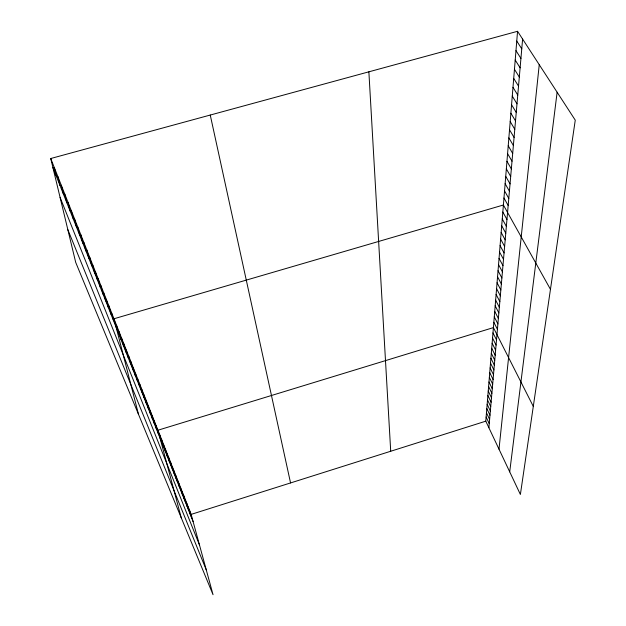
<?xml version="1.0" encoding="UTF-8"?>
<svg xmlns="http://www.w3.org/2000/svg" width="626" height="626" viewBox="0 0 626 626"><rect width="100%" height="100%" fill="white"/><g stroke="black" fill="none" stroke-linecap="round" stroke-linejoin="round"><path stroke-width="0.94" d="M517.553 31.3L575.263 120.153L520.386 494.47L485.784 421.173L517.553 31.3L50.737 158.519L75.699 262.364L213.036 594.7L191.141 514.384L50.737 158.519M488.89 427.746L522.608 39.086M499 449.171L539.244 64.705M509.705 471.847L557.132 92.241M191.141 514.384L485.784 421.173M516.755 41.058L521.763 48.836M515.973 50.643L520.934 58.414M515.206 60.057L520.12 67.819M514.455 69.306L519.314 77.053M513.711 78.399L518.531 86.13M512.984 87.335L517.757 95.058M512.271 96.114L516.99 103.822M511.567 104.745L516.247 112.445M510.879 113.236L515.511 120.912M510.198 121.585L514.783 129.246M509.525 129.793L514.079 137.438M508.868 137.869L513.375 145.498M508.218 145.811L512.686 153.425M507.584 153.628L512.013 161.226M506.958 161.32L511.348 168.903M506.34 168.887L510.691 176.454M505.73 176.344L510.049 183.887M505.135 183.676L509.407 191.204M504.548 190.899L508.789 198.403M503.969 198.012L508.171 205.492M550.457 289.329L503.398 205.007L113.955 318.767L138.502 414.349M502.827 212.034L506.958 219.483M502.263 218.959L506.356 226.385M501.708 225.775L505.769 233.177M501.16 232.481L505.19 239.868M500.62 239.093L504.619 246.456M500.088 245.611L504.055 252.951M499.564 252.028L503.5 259.352M499.047 258.35L502.952 265.651M498.546 264.587L502.412 271.864M498.046 270.729L501.88 277.983M497.553 276.778L501.356 284.016M497.06 282.749L500.839 289.963M496.582 288.633L500.33 295.824M496.113 294.439L499.83 301.599M495.643 300.159L499.337 307.303M495.182 305.801L498.852 312.922M494.728 311.365L498.366 318.462M494.282 316.858L497.897 323.932M493.844 322.273L497.427 329.323M533.297 406.407L493.405 327.609L157.932 430.226L181.25 517.796M492.975 332.883L496.512 339.887M492.552 338.087L496.058 345.067M492.138 343.22L495.62 350.177M491.723 348.283L495.182 355.224M491.316 353.283L494.751 360.2M490.909 358.221L494.321 365.107M490.518 363.088L493.898 369.958M490.127 367.9L493.484 374.747M489.735 372.65L493.077 379.473M489.352 377.337L492.67 384.137M488.976 381.97L492.271 388.746M488.609 386.539L491.88 393.292M488.241 391.054L491.488 397.792M487.873 395.515L491.105 402.228M487.513 399.92L490.721 406.61M487.161 404.271L490.346 410.938M486.809 408.575L489.978 415.218M486.465 412.824L489.61 419.443M486.12 417.018L489.242 423.622M67.835 229.656L206.275 569.887M60.096 197.456L199.498 545.035M52.913 167.58L193.098 521.583M189.67 510.675L191.642 517.898M188.191 506.911L190.163 514.165M186.689 503.101L188.669 510.386M185.163 499.243L187.151 506.559M183.621 495.338L185.617 502.686M182.064 491.387L184.06 498.758M180.484 487.38L182.487 494.783M178.879 483.327L180.891 490.753M177.26 479.219L179.279 486.676M175.616 475.056L177.643 482.544M173.958 470.838L175.984 478.358M172.267 466.558L174.302 474.109M170.562 462.231L172.596 469.813M168.832 457.841L170.875 465.454M167.072 453.396L169.122 461.041M165.295 448.889L167.353 456.557M163.496 444.319L165.554 452.019M161.665 439.687L163.73 447.418M159.81 434.992L161.884 442.754M156.03 425.398L158.112 433.231M154.098 420.5L156.187 428.364M152.134 415.531L154.231 423.426M150.146 410.492L152.251 418.418M148.135 405.382L150.232 413.34M146.085 400.202L148.198 408.191M144.011 394.936L146.124 402.956M141.906 389.599L144.019 397.651M139.762 384.176L141.891 392.259M137.595 378.675L139.723 386.798M135.396 373.096L137.524 381.242M133.158 367.423L135.294 375.608M130.889 361.671L133.025 369.888M128.58 355.826L130.724 364.074M126.241 349.887L128.385 358.166M123.862 343.862L126.014 352.172M121.444 337.735L123.604 346.084M118.987 331.514L121.147 339.895M116.491 325.191L118.658 333.603M111.428 312.358L113.603 320.833M108.861 305.848L111.037 314.354M106.248 299.228L108.431 307.773M103.595 292.506L105.778 301.075M100.903 285.667L103.087 294.275M98.157 278.719L100.34 287.35M95.371 271.653L97.554 280.315M92.531 264.462L94.722 273.155M89.651 257.153L91.842 265.878M86.717 249.711L88.908 258.468M83.727 242.145L85.918 250.932M80.691 234.445L82.882 243.264M77.601 226.604L79.792 235.454M74.455 218.63L76.646 227.504M71.247 210.508L73.438 219.413M67.984 202.237L70.175 211.173M64.658 193.817L66.849 202.777M61.278 185.233L63.461 194.224M57.827 176.493L60.01 185.515M54.313 167.588L56.496 176.634M210.25 115.043L290.558 482.936M368.87 71.818L390.71 451.252"/></g></svg>
